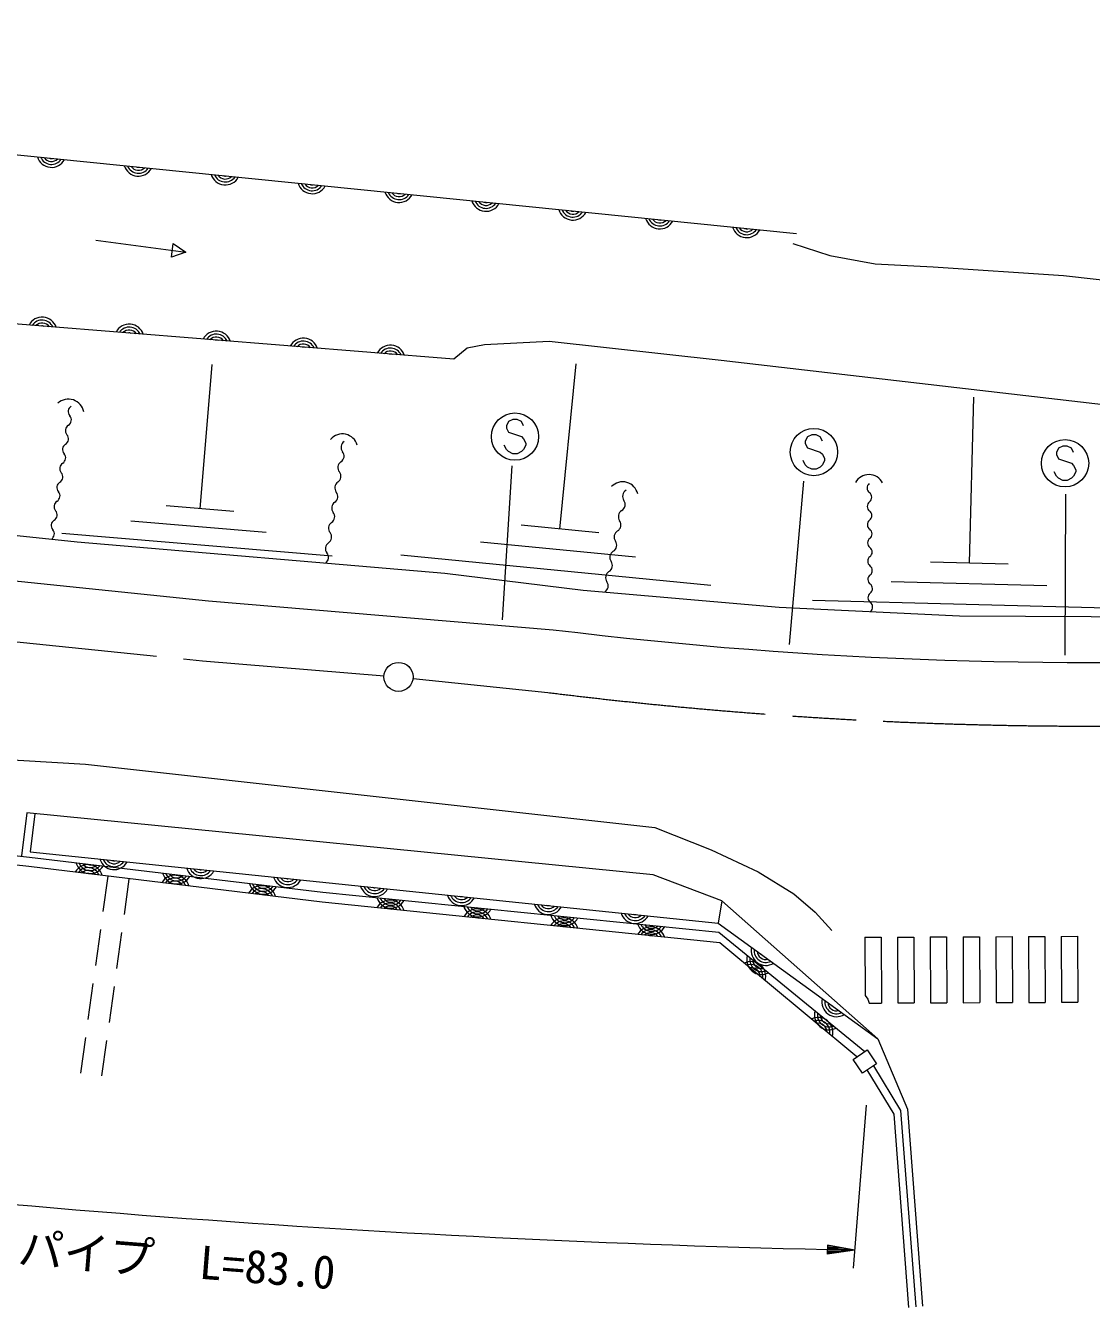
# Model space of a CAD drawing. Units: millimetres, scale not verified. Extents: x 40000 to 680000, y 20000 to 380000.
# Drawn here: x 457712 to 516282, y 248585 to 319057 of the extents above; entities that cross this region are included whole.
import ezdxf
from ezdxf.enums import TextEntityAlignment as Align

# ---------------------------------------------------------------- set-up
doc = ezdxf.new("R2010")
doc.units = ezdxf.units.MM
doc.header["$LTSCALE"] = 1000
doc.linetypes.add('CHAIN', pattern=[18.5, 12, -1.5, 3.5, -1.5])
for name, color, linetype, lineweight in [('M-BGD', 7, 'Continuous', 13), ('M-BMK', 2, 'CHAIN', 13), ('M-BMK-SRVR', 3, 'Continuous', 13), ('M-STR-HTXT', 7, 'Continuous', 13), ('M-STR-STRC', 7, 'Continuous', 13), ('M-STR-STRD', 7, 'Continuous', 13)]:
    doc.layers.add(name, color=color, linetype=linetype, lineweight=lineweight)
doc.styles.add('ＭＳ ゴシック', font='')
doc.styles.get('ＭＳ ゴシック').set_extended_font_data('MS Gothic')

msp = doc.modelspace()

# ---------------------------------------------------------------- linework, layer by layer
at = {"layer": 'M-BGD'}
for p, q in [((461565, 307257), (466522, 306603)), ((465729, 306330), (465827, 307073)), ((466522, 306603), (465729, 306330)), ((465827, 307073), (466522, 306603)), ((467301, 292496), (467969, 300424)), ((487079, 291377), (487964, 300463)), ((509580, 289500), (509819, 298627)), ((469159, 292339), (465443, 292652)), ((470934, 291191), (463501, 291818)), ((474566, 289887), (459701, 291140)), ((489209, 291169), (484949, 291584)), ((491228, 289826), (482709, 290656)), ((495376, 288275), (478339, 289935)), ((511719, 289444), (507441, 289556)), ((513828, 288248), (505272, 288471)), ((518076, 286995), (500964, 287442)), ((458214, 275718), (457953, 273628)), ((461981, 270349), (462251, 272295)), ((463137, 270188), (463407, 272134)), ((495975, 270945), (495768, 269718)), ((461568, 267377), (461844, 269358)), ((462724, 267217), (463000, 269198)), ((503829, 268935), (504729, 268939)), ((503829, 268935), (503843, 265726)), ((504729, 268939), (504745, 265316)), ((505629, 268943), (506529, 268947)), ((505629, 268943), (505645, 265320)), ((506529, 268947), (506545, 265324)), ((507429, 268951), (508329, 268955)), ((507429, 268951), (507445, 265328)), ((508329, 268955), (508345, 265332)), ((509229, 268959), (510129, 268962)), ((509229, 268959), (509245, 265336)), ((510129, 268962), (510145, 265340)), ((511029, 268966), (511929, 268970)), ((511029, 268966), (511045, 265343)), ((511929, 268970), (511945, 265347)), ((512829, 268974), (513729, 268978)), ((512829, 268974), (512845, 265351)), ((513729, 268978), (513745, 265355)), ((514629, 268982), (515529, 268986)), ((514629, 268982), (514645, 265359)), ((515529, 268986), (515545, 265363)), ((461156, 264406), (461431, 266387)), ((462312, 264245), (462587, 266226)), ((504079, 265313), (504745, 265316)), ((505645, 265320), (506545, 265324)), ((507445, 265328), (508345, 265332)), ((509245, 265336), (510145, 265340)), ((511045, 265343), (511945, 265347)), ((512845, 265351), (513745, 265355)), ((514645, 265359), (515545, 265363)), ((460748, 261469), (461018, 263415)), ((461904, 261309), (462174, 263255)), ((506173, 259476), (507004, 248644))]:
    msp.add_line(p, q, dxfattribs=at)
for points in [[(402111, 319057), (424586, 317073), (427675, 314945), (500081, 307620)], [(499882, 307072), (501909, 306424), (504403, 305958), (507595, 305792), (514745, 305327), (521429, 304562), (527781, 303930), (533633, 303631), (539187, 303747), (549961, 304080), (553453, 304512), (556413, 305243), (559705, 306524), (565092, 309151), (567912, 310509)], [(481236, 300712), (426486, 305119), (421687, 303641), (401413, 305590)], [(569730, 302405), (558336, 299594), (555635, 299175), (552656, 299082), (548325, 299128), (535894, 298802), (530120, 298244), (520265, 297832), (495930, 300641), (486493, 301697), (482924, 301511), (481979, 301330), (481236, 300712)], [(401016, 297935), (401747, 296873), (460536, 290672), (480751, 288953), (488356, 288022), (499127, 287090), (509029, 286609), (519893, 286547), (536437, 287525), (547301, 288720), (560524, 290831), (571768, 293317)], [(401581, 268806), (402763, 279487), (457921, 273329)], [(503389, 262357), (495856, 268619), (474001, 270865), (457882, 272826), (403699, 278694)], [(504548, 263348), (495975, 270945), (492192, 272364), (457775, 275773), (457479, 273408)], [(457953, 273628), (495768, 269718), (504548, 263348), (506173, 259476)], [(457921, 273329), (474051, 271407), (495806, 269220), (503829, 262652)], [(503843, 265726), (504001, 265525), (504079, 265313)], [(503943, 261642), (505427, 259205), (506241, 248585)], [(504306, 261863), (505800, 259408), (506628, 248615)]]:
    msp.add_lwpolyline(points, dxfattribs=at)
msp.add_lwpolyline([(503961, 262741), (504474, 261976), (503702, 261457), (503188, 262222)], close=True, dxfattribs=at)
for centre, radius, start, end in [((459134, 312076), 812, 196.84371, 331.60398), ((459134, 312076), 650, 202.9595, 325.48819), ((459134, 312076), 488, 214.09219, 314.3555), ((459134, 312076), 325, 248.28148, 280.16621), ((463910, 311593), 812, 196.84371, 331.60398), ((463910, 311593), 650, 202.9595, 325.48819), ((463910, 311593), 488, 214.09219, 314.3555), ((463910, 311593), 325, 248.28148, 280.16621), ((468685, 311110), 812, 196.84371, 331.60398), ((468685, 311110), 650, 202.9595, 325.48819), ((468685, 311110), 488, 214.09219, 314.3555), ((468685, 311110), 325, 248.28148, 280.16621), ((473461, 310627), 812, 196.84371, 331.60398), ((473461, 310627), 650, 202.9595, 325.48819), ((473461, 310627), 488, 214.09219, 314.3555), ((473461, 310627), 325, 248.28148, 280.16621), ((478237, 310144), 812, 196.84371, 331.60398), ((478237, 310144), 650, 202.9595, 325.48819), ((478237, 310144), 488, 214.09219, 314.3555), ((478237, 310144), 325, 248.28148, 280.16621), ((483012, 309661), 812, 196.84371, 331.60398), ((483012, 309661), 650, 202.9595, 325.48819), ((483012, 309661), 488, 214.09219, 314.3555), ((483012, 309661), 325, 248.28148, 280.16621), ((487788, 309178), 812, 196.84371, 331.60398), ((487788, 309178), 650, 202.9595, 325.48819), ((487788, 309178), 488, 214.09219, 314.3555), ((487788, 309178), 325, 248.28148, 280.16621), ((492564, 308695), 812, 196.84371, 331.60398), ((492564, 308695), 650, 202.9595, 325.48819), ((492564, 308695), 488, 214.09219, 314.3555), ((492564, 308695), 325, 248.28148, 280.16621), ((497339, 308212), 812, 196.84371, 331.60398), ((497339, 308212), 650, 202.9595, 325.48819), ((497339, 308212), 488, 214.09219, 314.3555), ((497339, 308212), 325, 248.28148, 280.16621), ((458620, 302219), 812, 18.017, 152.77727), ((458620, 302219), 650, 24.13279, 146.66148), ((458620, 302219), 488, 35.26547, 135.52879), ((458620, 302219), 325, 69.45476, 101.3395), ((463405, 301834), 812, 18.017, 152.77727), ((463405, 301834), 650, 24.13279, 146.66148), ((463405, 301834), 488, 35.26547, 135.52879), ((463405, 301834), 325, 69.45476, 101.3395), ((468189, 301448), 812, 18.017, 152.77727), ((468189, 301448), 650, 24.13279, 146.66148), ((468189, 301448), 488, 35.26547, 135.52879), ((468189, 301448), 325, 69.45476, 101.3395), ((472974, 301063), 812, 18.017, 152.77727), ((472974, 301063), 650, 24.13279, 146.66148), ((472974, 301063), 488, 35.26547, 135.52879), ((472974, 301063), 325, 69.45476, 101.3395), ((477758, 300678), 812, 18.017, 152.77727), ((477758, 300678), 650, 24.13279, 146.66148), ((477758, 300678), 488, 35.26547, 135.52879), ((477758, 300678), 325, 69.45476, 101.3395), ((460064, 297674), 850, 9.63754, 133.49256), ((460391, 297840), 341, 120.84524, 222.17064), ((459885, 297382), 341, 300.84524, 42.17064), ((460235, 296796), 341, 120.84524, 222.17064), ((460079, 295751), 341, 120.84524, 222.17064), ((459729, 296337), 341, 300.84524, 42.17064), ((475120, 295757), 850, 15.97773, 139.83276), ((475422, 295871), 379, 123.36208, 219.14187), ((459573, 295292), 341, 300.84524, 42.17064), ((474834, 295392), 379, 303.36208, 39.14187), ((459923, 294706), 341, 120.84524, 222.17064), ((475251, 294758), 379, 123.36208, 219.14187), ((459767, 293662), 341, 120.84524, 222.17064), ((459417, 294248), 341, 300.84524, 42.17064), ((475080, 293645), 379, 123.36208, 219.14187), ((474662, 294279), 379, 303.36208, 39.14187), ((490524, 293123), 850, 12.51098, 136.366), ((504056, 293522), 850, 27.34726, 151.20229), ((504270, 293627), 315, 127.55076, 233.41752), ((459261, 293203), 341, 300.84524, 42.17064), ((474491, 293166), 379, 303.36208, 39.14187), ((490910, 293177), 389, 120.8864, 215.41919), ((503895, 293122), 315, 307.55076, 53.41752), ((459611, 292617), 341, 120.84524, 222.17064), ((474909, 292533), 379, 123.36208, 219.14187), ((490276, 292726), 389, 300.8864, 35.41919), ((504279, 292623), 315, 127.55076, 233.41752), ((459455, 291572), 341, 120.84524, 222.17064), ((459105, 292158), 341, 300.84524, 42.17064), ((474320, 292054), 379, 303.36208, 39.14187), ((490041, 291608), 389, 300.8864, 35.41919), ((490675, 292059), 389, 120.8864, 215.41919), ((504287, 291619), 315, 127.55076, 233.41752), ((503904, 292118), 315, 307.55076, 53.41752), ((458949, 291114), 341, 300.84524, 42.17064), ((474737, 291420), 379, 123.36208, 219.14187), ((474149, 290941), 379, 303.36208, 39.14187), ((490441, 290941), 389, 120.8864, 215.41919), ((503912, 291113), 315, 307.55076, 53.41752), ((474566, 290307), 379, 123.36208, 219.14187), ((489807, 290490), 389, 300.8864, 35.41919), ((504296, 290615), 315, 127.55076, 233.41752), ((503921, 290109), 315, 307.55076, 53.41752), ((473978, 289828), 379, 303.36208, 39.14187), ((490206, 289822), 389, 120.8864, 215.41919), ((504304, 289610), 315, 127.55076, 233.41752), ((489971, 288704), 389, 120.8864, 215.41919), ((489572, 289372), 389, 300.8864, 35.41919), ((503929, 289105), 315, 307.55076, 53.41752), ((489338, 288253), 389, 300.8864, 35.41919), ((504313, 288606), 315, 127.55076, 233.41752), ((503938, 288101), 315, 307.55076, 53.41752), ((504321, 287602), 315, 127.55076, 233.41752), ((503946, 287096), 315, 307.55076, 53.41752), ((461139, 272115), 812, 15.68458, 150.44485), ((461256, 273246), 812, 195.82678, 330.58705), ((461139, 272115), 650, 21.80037, 144.32906), ((461256, 273246), 650, 201.94257, 324.47126), ((461256, 273246), 488, 213.07526, 313.33858), ((461256, 273246), 325, 247.26455, 279.14929), ((462569, 273465), 812, 196.71704, 331.47731), ((462569, 273465), 650, 202.83283, 325.36152), ((462569, 273465), 488, 213.96551, 314.22883), ((462569, 273465), 325, 248.1548, 280.03954), ((467344, 272971), 812, 196.71704, 331.47731), ((461139, 272115), 488, 32.93306, 133.19638), ((461139, 272115), 325, 67.12235, 99.00709), ((465904, 271535), 812, 15.68458, 150.44485), ((466023, 272678), 812, 195.82678, 330.58705), ((465904, 271535), 650, 21.80037, 144.32906), ((466023, 272678), 650, 201.94257, 324.47126), ((465904, 271535), 488, 32.93306, 133.19638), ((466023, 272678), 488, 213.07526, 313.33858), ((466023, 272678), 325, 247.26455, 279.14929), ((467344, 272971), 650, 202.83283, 325.36152), ((467344, 272971), 488, 213.96551, 314.22883), ((467344, 272971), 325, 248.1548, 280.03954), ((472118, 272478), 812, 196.71704, 331.47731), ((472118, 272478), 650, 202.83283, 325.36152), ((472118, 272478), 488, 213.96551, 314.22883), ((472118, 272478), 325, 248.1548, 280.03954), ((465904, 271535), 325, 67.12235, 99.00709), ((470669, 270956), 812, 15.68458, 150.44485), ((470789, 272110), 812, 195.82678, 330.58705), ((470669, 270956), 650, 21.80037, 144.32906), ((470789, 272110), 650, 201.94257, 324.47126), ((470669, 270956), 488, 32.93306, 133.19638), ((470789, 272110), 488, 213.07526, 313.33858), ((470789, 272110), 325, 247.26455, 279.14929), ((476893, 271984), 812, 196.71704, 331.47731), ((476893, 271984), 650, 202.83283, 325.36152), ((476893, 271984), 488, 213.96551, 314.22883), ((476893, 271984), 325, 248.1548, 280.03954), ((470669, 270956), 325, 67.12235, 99.00709), ((477796, 271345), 812, 196.87844, 331.63871), ((477734, 270167), 812, 16.75074, 151.51101), ((477796, 271345), 650, 202.99423, 325.52292), ((477734, 270167), 650, 22.86653, 145.39522), ((477796, 271345), 488, 214.12692, 314.39024), ((477734, 270167), 488, 33.99922, 134.26254), ((477796, 271345), 325, 248.31621, 280.20095), ((481667, 271491), 812, 196.71704, 331.47731), ((481667, 271491), 650, 202.83283, 325.36152), ((481667, 271491), 488, 213.96551, 314.22883), ((481667, 271491), 325, 248.1548, 280.03954), ((482572, 270865), 812, 196.87844, 331.63871), ((486442, 270997), 812, 196.71704, 331.47731), ((486442, 270997), 650, 202.83283, 325.36152), ((486442, 270997), 488, 213.96551, 314.22883), ((486442, 270997), 325, 248.1548, 280.03954), ((477734, 270167), 325, 68.18851, 100.07325), ((482509, 269677), 812, 16.75074, 151.51101), ((482572, 270865), 650, 202.99423, 325.52292), ((482509, 269677), 650, 22.86653, 145.39522), ((482572, 270865), 488, 214.12692, 314.39024), ((482509, 269677), 488, 33.99922, 134.26254), ((482572, 270865), 325, 248.31621, 280.20095), ((482509, 269677), 325, 68.18851, 100.07325), ((487284, 269186), 812, 16.75074, 151.51101), ((487348, 270384), 812, 196.87844, 331.63871), ((487348, 270384), 650, 202.99423, 325.52292), ((487348, 270384), 488, 214.12692, 314.39024), ((487348, 270384), 325, 248.31621, 280.20095), ((491217, 270503), 812, 196.71704, 331.47731), ((491217, 270503), 650, 202.83283, 325.36152), ((491217, 270503), 488, 213.96551, 314.22883), ((491217, 270503), 325, 248.1548, 280.03954), ((487284, 269186), 650, 22.86653, 145.39522), ((487284, 269186), 488, 33.99922, 134.26254), ((487284, 269186), 325, 68.18851, 100.07325), ((492059, 268695), 812, 16.75074, 151.51101), ((492124, 269904), 812, 196.87844, 331.63871), ((492059, 268695), 650, 22.86653, 145.39522), ((492124, 269904), 650, 202.99423, 325.52292), ((492124, 269904), 488, 214.12692, 314.39024), ((492124, 269904), 325, 248.31621, 280.20095), ((492059, 268695), 488, 33.99922, 134.26254), ((492059, 268695), 325, 68.18851, 100.07325), ((498158, 267698), 812, 163.31332, 298.07359), ((498158, 267698), 650, 169.42911, 291.9578), ((498399, 268196), 812, 166.65563, 301.4159), ((498399, 268196), 650, 172.77142, 295.30011), ((498399, 268196), 488, 183.90411, 284.16742), ((498399, 268196), 325, 218.0934, 249.97813), ((497577, 266782), 812, 342.88872, 117.64899), ((497577, 266782), 650, 349.00451, 111.5332), ((497577, 266782), 488, 0.1372, 100.40052), ((498158, 267698), 488, 180.5618, 280.82511), ((498158, 267698), 325, 214.75109, 246.63582), ((497577, 266782), 325, 34.32649, 66.21123), ((502284, 265377), 812, 166.65563, 301.4159), ((502284, 265377), 650, 172.77142, 295.30011), ((502284, 265377), 488, 183.90411, 284.16742), ((502284, 265377), 325, 218.0934, 249.97813), ((501268, 263714), 812, 342.88872, 117.64899), ((501268, 263714), 650, 349.00451, 111.5332), ((501872, 264657), 812, 163.31332, 298.07359), ((501872, 264657), 650, 169.42911, 291.9578), ((501872, 264657), 488, 180.5618, 280.82511), ((501872, 264657), 325, 214.75109, 246.63582), ((501268, 263714), 488, 0.1372, 100.40052), ((501268, 263714), 325, 34.32649, 66.21123)]:
    msp.add_arc(centre, radius, start, end, dxfattribs=at)
at = {"layer": 'M-BMK'}
for p, q in [((379347, 293162), (467427, 284135)), ((467427, 284135), (477408, 283313)), ((479001, 283165), (486417, 282391))]:
    msp.add_line(p, q, dxfattribs=at)
msp.add_arc((516256, 522359), 241816, 262.91196, 283.40937, dxfattribs=at)
at = {"layer": 'M-BMK-SRVR'}
msp.add_circle((478205, 283248), 800, dxfattribs=at)
at = {"layer": 'M-STR-HTXT'}
for p, q in [((503906, 259706), (503195, 250734)), ((501780, 252013), (501769, 251513)), ((503274, 251731), (501769, 251513)), ((501771, 251613), (502371, 251600)), ((502672, 251644), (501772, 251663)), ((501773, 251713), (502973, 251687)), ((503274, 251731), (501774, 251763)), ((501775, 251813), (502975, 251787)), ((502676, 251844), (501776, 251863)), ((501777, 251913), (502377, 251900)), ((502078, 251957), (501778, 251963)), ((503274, 251731), (501780, 252013)), ((502070, 251557), (501770, 251563))]:
    msp.add_line(p, q, dxfattribs=at)
msp.add_arc((518197, 951876), 700304, 262.28661, 268.65626, dxfattribs=at)
at = {"layer": 'M-STR-STRC'}
for p, q in [((484488, 297407), (484251, 297288)), ((484724, 297407), (484488, 297407)), ((484960, 297288), (484724, 297407)), ((484251, 297288), (484133, 297052)), ((484133, 297052), (484133, 296934)), ((484133, 296934), (484251, 296697)), ((484251, 296697), (484960, 296461)), ((485079, 297052), (484960, 297288)), ((484133, 295752), (484015, 295988)), ((484960, 296461), (485079, 296343)), ((485079, 296343), (485197, 296107)), ((485197, 295988), (485079, 295752)), ((485197, 296107), (485197, 295988)), ((500677, 296440), (500559, 296204)), ((500559, 296204), (500559, 296086)), ((500559, 296086), (500677, 295849)), ((500913, 296558), (500677, 296440)), ((501150, 296558), (500913, 296558)), ((501386, 296440), (501150, 296558)), ((501504, 296204), (501386, 296440)), ((484251, 295634), (484133, 295752)), ((484488, 295516), (484251, 295634)), ((484724, 295516), (484488, 295516)), ((484960, 295634), (484724, 295516)), ((485079, 295752), (484960, 295634)), ((500677, 295849), (501386, 295613)), ((501386, 295613), (501504, 295495)), ((501504, 295495), (501622, 295258)), ((514481, 295823), (514362, 295587)), ((514362, 295587), (514362, 295469)), ((514362, 295469), (514481, 295232)), ((514717, 295941), (514481, 295823)), ((514953, 295941), (514717, 295941)), ((515190, 295823), (514953, 295941)), ((515308, 295587), (515190, 295823)), ((484438, 294860), (483905, 286380)), ((500559, 294904), (500441, 295140)), ((500677, 294786), (500559, 294904)), ((500913, 294667), (500677, 294786)), ((501150, 294667), (500913, 294667)), ((501386, 294786), (501150, 294667)), ((501504, 294904), (501386, 294786)), ((501622, 295140), (501504, 294904)), ((501622, 295258), (501622, 295140)), ((514481, 295232), (515190, 294996)), ((515190, 294996), (515308, 294878)), ((515308, 294878), (515426, 294641)), ((515426, 294641), (515426, 294523)), ((500466, 294012), (499668, 285033)), ((514362, 294287), (514244, 294523)), ((514481, 294169), (514362, 294287)), ((514717, 294050), (514481, 294169)), ((514953, 294050), (514717, 294050)), ((515190, 294169), (514953, 294050)), ((515308, 294287), (515190, 294169)), ((515426, 294523), (515308, 294287)), ((514865, 293297), (514832, 284451))]:
    msp.add_line(p, q, dxfattribs=at)
for centre in [(484606, 296461), (501032, 295613), (514835, 294996)]:
    msp.add_circle(centre, 1300, dxfattribs=at)
at = {"layer": 'M-STR-STRD'}
for points in [[(402354, 294193), (467754, 287423), (486709, 285843)], [(403235, 287067), (427677, 281597), (442808, 279535), (460998, 278454), (492290, 274963), (495383, 273743), (497977, 272524), (499928, 271327), (501103, 270307), (502012, 269309)]]:
    msp.add_lwpolyline(points, dxfattribs=at)
msp.add_arc((516228, 526063), 242026, 262.9944, 283.41253, dxfattribs=at)

# ---------------------------------------------------------------- texts
at = {"layer": 'M-STR-HTXT', "style": 'ＭＳ ゴシック'}
msp.add_text('ガードパイプ  L=83.0', height=1833, rotation=355.471, dxfattribs=at).set_placement((462165, 250013), align=Align.BOTTOM_CENTER)

doc.saveas('drawing.dxf')
